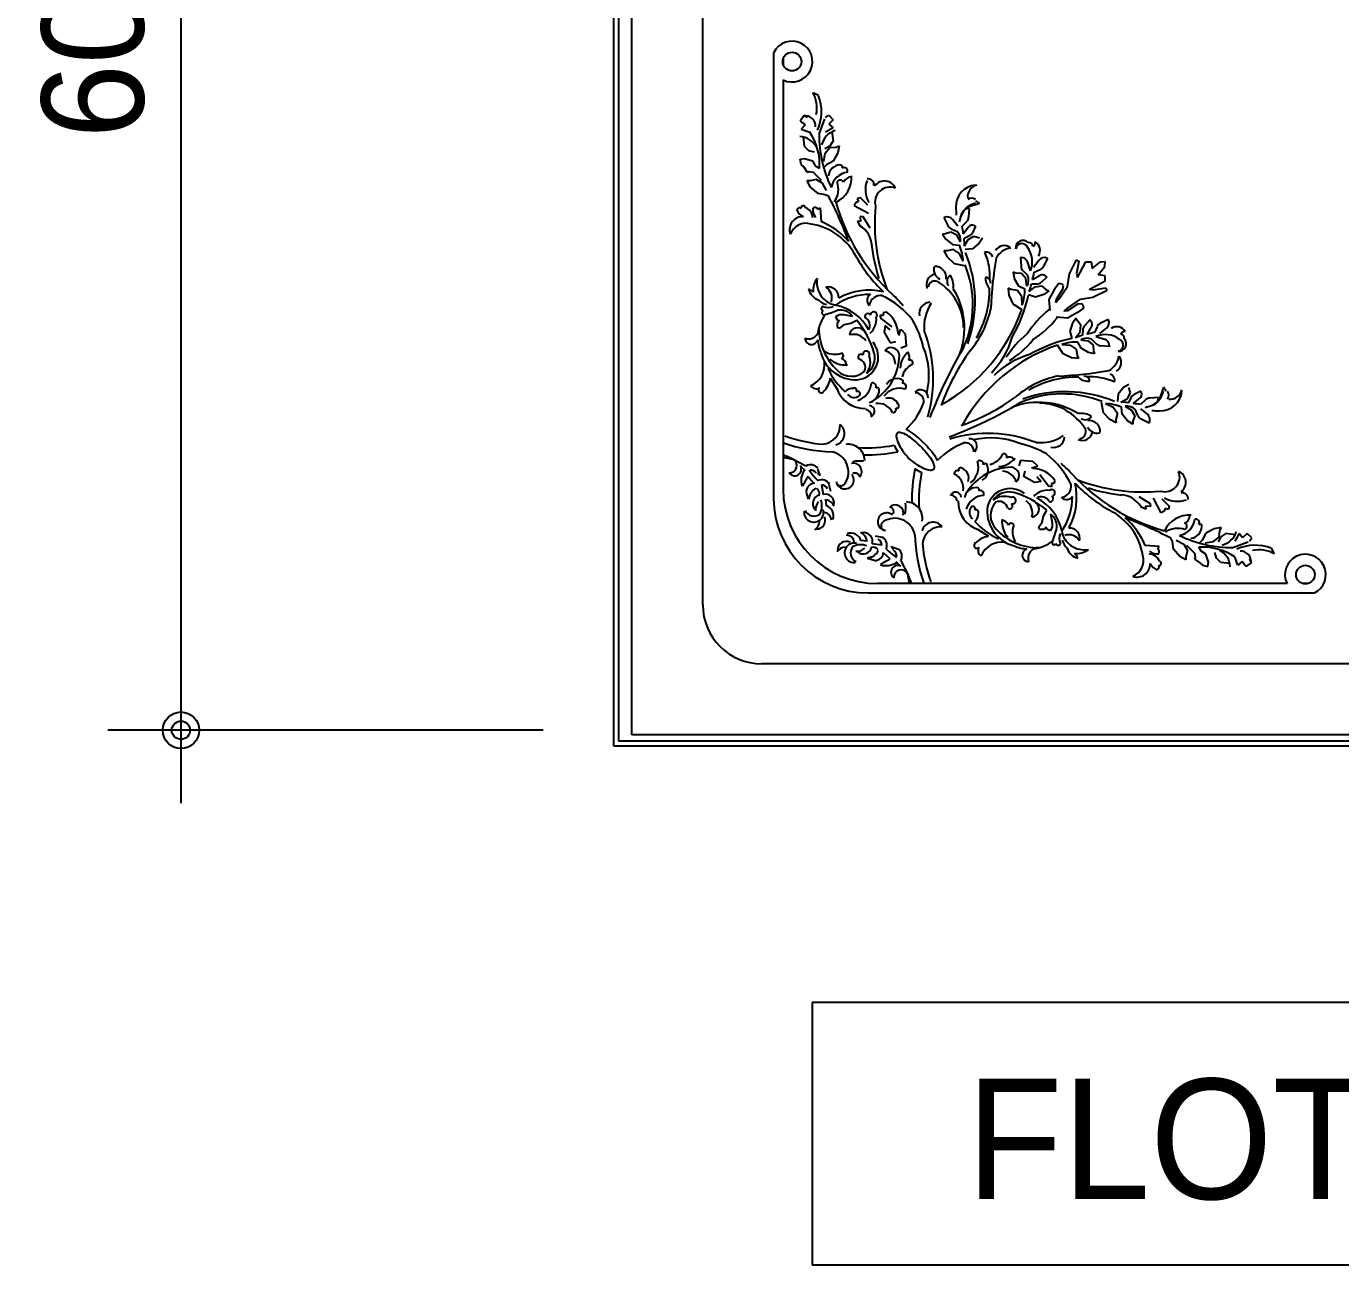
# Model space of a CAD drawing. Header units: millimetres. Extents: x 0 to 21000, y 0 to 5940.
# Drawn here: x 19659.4 to 19839.5, y 972.5 to 1142.3 of the extents above; entities that cross this region are included whole.
import ezdxf

# ---------------------------------------------------------------- set-up
doc = ezdxf.new("R2010")
doc.units = ezdxf.units.MM
for name, color, linetype in [('2', 7, 'Continuous'), ('3TEX', 3, 'Continuous'), ('DIM', 7, 'Continuous')]:
    doc.layers.add(name, color=color, linetype=linetype)
doc.styles.add('1', font='')
doc.styles.get('1').set_extended_font_data('Dotum')
doc.dimstyles.new('SAMOO-3', dxfattribs={"dimscale": 300, "dimtxt": 3.0005, "dimasz": 1, "dimexe": 2, "dimexo": 2, "dimgap": 1, "dimtad": 1, "dimdec": 0, "dimdsep": 46, "dimlunit": 6, "dimtxsty": '1', "dimblk1": 'DIMDOT', "dimblk2": 'DIMDOT', "dimsah": 1, "dimcen": 2.5, "dimdle": 1.5, "dimclrd": 8, "dimclre": 8, "dimclrt": 3, "dimadec": 0, "dimazin": 0, "dimtfac": 1, "dimtdec": 0, "dimtix": 1, "dimtmove": 2, "dimatfit": 3, "dimldrblk": 'DIMDOT', "dimfxl": 1, "dimtvp": 1, "dimtolj": 1, "dimtzin": 0, "dimarcsym": 0})

# ---------------------------------------------------------------- blocks, each defined once
blk = doc.blocks.new('DIMDOT')
at = {"color": 0}
blk.add_line((-2, 0), (2, 0), dxfattribs=at)
for radius in [0.5, 0.25]:
    blk.add_circle((0, 0), radius, dxfattribs=at)
blk = doc.blocks.new('*D3107')
at = {"layer": 'Defpoints', "color": 0, "transparency": 16777216}
for p in [(19740.23, 1238.6), (19680.58, 1045.74), (19740.23, 1045.74)]:
    blk.add_point(p, dxfattribs=at)
at = {"layer": 'DIM', "color": 8, "lineweight": -2, "transparency": 16777216}
for p, q in [((19730.23, 1238.6), (19670.58, 1238.6)), ((19680.58, 1233.6), (19680.58, 1050.74)), ((19730.23, 1045.74), (19670.58, 1045.74))]:
    blk.add_line(p, q, dxfattribs=at)
at = {"layer": 'DIM', "color": 8, "lineweight": -2, "transparency": 16777216, "xscale": 5, "yscale": 5, "zscale": 5}
for p, rotation in [((19680.58, 1238.6), 90), ((19680.58, 1045.74), 270)]:
    blk.add_blockref('DIMDOT', p, dxfattribs=dict(at, rotation=rotation))
at = {"layer": 'DIM', "color": 3, "transparency": 16777216, "insert": (19668.57, 1142.17), "char_height": 14, "attachment_point": 5, "rotation": 90, "style": '1'}
blk.add_mtext('\\A1;600', dxfattribs=at)

msp = doc.modelspace()

# ---------------------------------------------------------------- linework, layer by layer
at = {"color": 7}
for p, q in [((19742.38, 1045.13), (19742.38, 1239.39)), ((19752.09, 1062.94), (19752.09, 1221.59)), ((19761.8, 1138.66), (19761.8, 1077.51)), ((19763.1, 1137.81), (19763.1, 1137.03)), ((19763.1, 1134.9), (19763.1, 1078.8)), ((19767.97, 1132.75), (19767.29, 1133.1)), ((19765.92, 1129.97), (19765.42, 1129.24)), ((19766.43, 1129.75), (19765.92, 1129.97)), ((19768.04, 1127.49), (19768.83, 1129.57)), ((19768.9, 1129.77), (19769.38, 1130.08)), ((19769.38, 1130.08), (19769.98, 1129.43)), ((19769.98, 1129.43), (19769.38, 1128.83)), ((19765.42, 1129.24), (19766.12, 1128.74)), ((19766.12, 1128.74), (19765.59, 1128.17)), ((19765.59, 1128.17), (19766.75, 1127.75)), ((19769.98, 1128.35), (19768.9, 1127.75)), ((19769.38, 1128.83), (19769.98, 1128.35)), ((19769.79, 1127.84), (19769.95, 1126.55)), ((19765.85, 1127.12), (19766, 1125.82)), ((19766, 1125.82), (19766.59, 1125.24)), ((19769.51, 1125.84), (19768.81, 1125.45)), ((19769.95, 1126.55), (19769.51, 1125.84)), ((19770.34, 1125.7), (19770.77, 1125.86)), ((19770.77, 1125.86), (19770.61, 1124.92)), ((19765.44, 1124.06), (19766.02, 1124.14)), ((19765.59, 1123.32), (19765.44, 1124.06)), ((19766.02, 1124.14), (19767.12, 1123.79)), ((19766.59, 1125.24), (19767.37, 1125.03)), ((19768.69, 1123.7), (19768.85, 1124.84)), ((19768.85, 1124.84), (19769.48, 1125.62)), ((19769.48, 1125.62), (19770.34, 1125.7)), ((19770.61, 1124.92), (19769.98, 1123.78)), ((19765.95, 1122.97), (19765.59, 1123.32)), ((19766.46, 1122.22), (19765.95, 1122.97)), ((19766.69, 1122.3), (19766.46, 1122.22)), ((19767.28, 1122.22), (19766.69, 1122.3)), ((19767.12, 1123.79), (19767.51, 1123.12)), ((19768.38, 1121.13), (19767.28, 1122.22)), ((19767.51, 1123.12), (19768.1, 1122.81)), ((19769.04, 1123.27), (19768.69, 1122.92)), ((19769.98, 1123.78), (19769.04, 1123.27)), ((19766.81, 1121.05), (19766.35, 1121.05)), ((19766.35, 1121.05), (19766.82, 1120.22)), ((19767.65, 1121.27), (19766.81, 1121.05)), ((19768.51, 1120.75), (19767.65, 1121.27)), ((19769.04, 1119.73), (19768.51, 1120.75)), ((19766.82, 1120.22), (19767.8, 1119.36)), ((19767.8, 1119.36), (19768.86, 1119.21)), ((19768.86, 1119.21), (19769.31, 1119)), ((19773.7, 1118.74), (19773.26, 1118.66)), ((19773.26, 1118.66), (19773.41, 1118.22)), ((19774.72, 1117.74), (19773.7, 1118.74)), ((19767.82, 1117.2), (19768.16, 1117.37)), ((19768.16, 1117.37), (19768.33, 1115.48)), ((19773.13, 1118.12), (19772.82, 1117.67)), ((19772.82, 1117.67), (19774.81, 1116.62)), ((19773.41, 1118.22), (19773.13, 1118.12)), ((19790.02, 1117.98), (19788.3, 1117.41)), ((19788.6, 1117.29), (19788.52, 1116.08)), ((19788.55, 1117.29), (19788.6, 1117.29)), ((19789.47, 1118.34), (19790.02, 1117.98)), ((19773.7, 1115.51), (19773.31, 1115.56)), ((19773.31, 1115.56), (19773.62, 1114.84)), ((19774.07, 1116.15), (19773.65, 1116.2)), ((19773.65, 1116.2), (19773.7, 1115.51)), ((19775.05, 1114.6), (19774.07, 1116.15)), ((19785.16, 1116.04), (19785.11, 1116.02)), ((19785.11, 1116.02), (19785.65, 1114.94)), ((19787.05, 1114.84), (19786.31, 1115.76)), ((19787.26, 1115.46), (19787.6, 1116.59)), ((19788.25, 1115.47), (19787.64, 1114.84)), ((19785.35, 1113.8), (19784.94, 1113.77)), ((19784.94, 1113.77), (19785.4, 1113.05)), ((19786.09, 1114.03), (19785.35, 1113.8)), ((19786.89, 1113.6), (19786.09, 1114.03)), ((19786.13, 1114.47), (19786.94, 1114.12)), ((19787.41, 1112.72), (19786.89, 1113.6)), ((19787.78, 1113.81), (19788.52, 1114.75)), ((19788.56, 1113.48), (19787.89, 1113.18)), ((19788.47, 1113.03), (19789.25, 1113.47)), ((19789.47, 1114.87), (19789.04, 1113.95)), ((19789.25, 1113.47), (19790, 1113.25)), ((19789.29, 1114.95), (19789.47, 1114.87)), ((19790.41, 1113.23), (19789.96, 1112.5)), ((19785.14, 1111.48), (19785.58, 1110.63)), ((19785.6, 1111.46), (19785.14, 1111.48)), ((19785.4, 1113.05), (19786.32, 1112.33)), ((19786.45, 1111.65), (19785.6, 1111.46)), ((19786.32, 1112.33), (19787.27, 1112.24)), ((19787.28, 1111.09), (19786.45, 1111.65)), ((19787.95, 1112.14), (19788.47, 1113.03)), ((19789.06, 1111.76), (19788.04, 1111.65)), ((19789.96, 1112.5), (19789.06, 1111.76)), ((19785.58, 1110.63), (19786.52, 1109.74)), ((19786.52, 1109.74), (19787.93, 1109.47)), ((19787.77, 1110.06), (19787.28, 1111.09)), ((19795.61, 1110.56), (19795.7, 1109.36)), ((19795.66, 1110.56), (19795.61, 1110.56)), ((19796.98, 1108.75), (19796.62, 1109.88)), ((19797.4, 1109.24), (19798.13, 1110.17)), ((19799.32, 1110.44), (19798.8, 1109.35)), ((19799.27, 1110.46), (19799.32, 1110.44)), ((19802.35, 1108.3), (19803.32, 1110.24)), ((19803.32, 1110.24), (19803.61, 1110.05)), ((19803.61, 1110.05), (19803.32, 1108.37)), ((19803.42, 1107.82), (19804.59, 1109.98)), ((19804.59, 1109.98), (19805.3, 1109.98)), ((19805.3, 1109.98), (19805.43, 1109.05)), ((19805.43, 1109.05), (19806.59, 1109.95)), ((19806.59, 1109.95), (19807.25, 1110)), ((19807.2, 1109.34), (19807.25, 1110)), ((19795.01, 1108.41), (19794.62, 1108.54)), ((19794.62, 1108.54), (19794.77, 1107.7)), ((19795.78, 1108.35), (19795.01, 1108.41)), ((19796.36, 1107.66), (19795.78, 1108.35)), ((19795.98, 1108.75), (19796.6, 1108.12)), ((19797.27, 1107.52), (19798.31, 1108.12)), ((19798.32, 1108.88), (19797.52, 1108.52)), ((19799.23, 1107.87), (19798.49, 1107.18)), ((19799.09, 1108.02), (19799.23, 1107.87)), ((19802.09, 1106.58), (19802.35, 1108.3)), ((19803.32, 1108.37), (19803.42, 1107.82)), ((19806.29, 1108.18), (19807.2, 1109.34)), ((19807.23, 1108.05), (19806.29, 1108.18)), ((19807.23, 1107.34), (19807.23, 1108.05)), ((19793.95, 1106.34), (19794.04, 1105.39)), ((19794.37, 1106.15), (19793.95, 1106.34)), ((19795.23, 1106.01), (19794.37, 1106.15)), ((19794.77, 1107.7), (19795.36, 1106.69)), ((19795.79, 1105.18), (19795.23, 1106.01)), ((19795.36, 1106.69), (19796.21, 1106.24)), ((19796.52, 1106.64), (19796.36, 1107.66)), ((19796.8, 1105.9), (19797.62, 1106.54)), ((19797.87, 1106.92), (19797.13, 1106.89)), ((19797.62, 1106.54), (19798.51, 1106.66)), ((19798.51, 1106.66), (19799.12, 1106.17)), ((19799.5, 1106), (19798.81, 1105.49)), ((19799.12, 1106.17), (19799.5, 1106)), ((19800.28, 1106.2), (19799.5, 1104.8)), ((19800.86, 1107.01), (19800.28, 1106.2)), ((19801.44, 1106.26), (19800.51, 1104.8)), ((19801.32, 1106.91), (19800.86, 1107.01)), ((19800.87, 1104.84), (19802.09, 1106.58)), ((19801.51, 1106.71), (19801.32, 1106.91)), ((19801.44, 1106.26), (19801.51, 1106.71)), ((19805.06, 1106.17), (19807.23, 1107.34)), ((19805.61, 1106.07), (19805.06, 1106.17)), ((19805.55, 1105.1), (19807.49, 1106.07)), ((19807.3, 1106.37), (19805.61, 1106.07)), ((19807.49, 1106.07), (19807.3, 1106.37)), ((19794.04, 1105.39), (19794.58, 1104.21)), ((19794.58, 1104.21), (19795.8, 1103.43)), ((19795.86, 1104.03), (19795.79, 1105.18)), ((19797.69, 1105.14), (19796.71, 1105.42)), ((19798.81, 1105.49), (19797.69, 1105.14)), ((19799.5, 1104.8), (19799.63, 1103.28)), ((19800.87, 1104.84), (19800.44, 1104.32)), ((19800.51, 1104.8), (19800.44, 1104.32)), ((19803.51, 1104.2), (19802.05, 1103.26)), ((19802.09, 1103.62), (19803.83, 1104.84)), ((19803.51, 1104.2), (19803.96, 1104.26)), ((19803.83, 1104.84), (19805.55, 1105.1)), ((19803.96, 1104.26), (19804.16, 1104.07)), ((19770.81, 1102.71), (19770.3, 1102.44)), ((19770.3, 1102.44), (19770.54, 1101.97)), ((19771.43, 1102.71), (19770.81, 1102.71)), ((19772.64, 1102.48), (19771.43, 1102.71)), ((19776.82, 1102.61), (19776.36, 1102.61)), ((19776.36, 1102.61), (19776.47, 1102.2)), ((19777.22, 1103.08), (19776.82, 1102.97)), ((19776.82, 1102.97), (19776.82, 1102.61)), ((19802.05, 1102.25), (19800.53, 1102.38)), ((19802.09, 1103.62), (19801.57, 1103.19)), ((19802.05, 1103.26), (19801.57, 1103.19)), ((19803.44, 1103.03), (19802.05, 1102.25)), ((19804.25, 1103.61), (19803.44, 1103.03)), ((19804.16, 1104.07), (19804.25, 1103.61)), ((19770.81, 1101.9), (19770.5, 1101.55)), ((19770.5, 1101.55), (19770.5, 1101)), ((19770.5, 1101), (19770.89, 1100.89)), ((19770.54, 1101.97), (19770.81, 1101.9)), ((19770.89, 1100.89), (19771.51, 1101.35)), ((19771.51, 1101.35), (19772.36, 1101.55)), ((19772.36, 1101.55), (19773.18, 1101.97)), ((19776.47, 1102.2), (19778.02, 1101.04)), ((19777.09, 1101.22), (19776.94, 1100.32)), ((19777.79, 1100.63), (19777.09, 1101.22)), ((19778.96, 1099.88), (19779.21, 1100.75)), ((19779.21, 1100.75), (19779.83, 1100.09)), ((19802.74, 1101.56), (19802.39, 1100.44)), ((19803.25, 1102.25), (19802.74, 1101.56)), ((19803.42, 1101.87), (19803.25, 1102.25)), ((19803.9, 1101.26), (19803.42, 1101.87)), ((19803.79, 1100.37), (19803.9, 1101.26)), ((19804.17, 1100.62), (19804.14, 1099.89)), ((19805.12, 1101.99), (19804.43, 1101.24)), ((19804.77, 1100.02), (19805.37, 1101.06)), ((19805.26, 1101.84), (19805.12, 1101.99)), ((19806.13, 1101.07), (19805.77, 1100.27)), ((19806.49, 1100.15), (19807.42, 1100.88)), ((19807.69, 1102.07), (19806.6, 1101.55)), ((19807.71, 1102.03), (19807.69, 1102.07)), ((19776.94, 1100.32), (19777.79, 1098.86)), ((19777.79, 1098.86), (19778.53, 1099.04)), ((19779.83, 1100.09), (19779.96, 1098.4)), ((19802.39, 1100.44), (19802.66, 1099.46)), ((19803.15, 1099.56), (19803.79, 1100.37)), ((19803.93, 1098.11), (19803.49, 1098.96)), ((19803.89, 1099.27), (19804.91, 1099.11)), ((19804.91, 1099.11), (19805.6, 1098.54)), ((19805.99, 1098.74), (19805.37, 1099.36)), ((19806, 1099.73), (19807.13, 1099.38)), ((19779.96, 1098.4), (19779.25, 1098.14)), ((19801.46, 1097.33), (19800.68, 1098.55)), ((19801.28, 1098.62), (19802.43, 1098.54)), ((19802.64, 1096.79), (19801.46, 1097.33)), ((19802.43, 1098.54), (19803.26, 1097.98)), ((19803.26, 1097.98), (19803.4, 1097.12)), ((19803.4, 1097.12), (19803.59, 1096.71)), ((19804.95, 1097.53), (19803.93, 1098.11)), ((19805.79, 1097.37), (19804.95, 1097.53)), ((19805.6, 1098.54), (19805.65, 1097.76)), ((19805.65, 1097.76), (19805.79, 1097.37)), ((19807.81, 1098.36), (19806.6, 1098.46)), ((19807.81, 1098.41), (19807.81, 1098.36)), ((19803.59, 1096.71), (19802.64, 1096.79)), ((19769.54, 1094.03), (19770.49, 1092.52)), ((19809.01, 1091.81), (19808.9, 1090.8)), ((19809.75, 1092.71), (19809.01, 1091.81)), ((19810.48, 1093.16), (19809.75, 1092.71)), ((19810.28, 1091.22), (19810.72, 1092.01)), ((19810.72, 1092.01), (19810.49, 1092.75)), ((19812.12, 1092.23), (19811.2, 1091.79)), ((19812.2, 1092.04), (19812.12, 1092.23)), ((19815.23, 1092.77), (19814.65, 1091.05)), ((19815.59, 1092.22), (19815.23, 1092.77)), ((19806.99, 1089.27), (19806.72, 1090.68)), ((19807.3, 1090.52), (19808.34, 1090.03)), ((19808.34, 1090.03), (19808.9, 1089.2)), ((19809.38, 1090.7), (19810.28, 1091.22)), ((19809.58, 1089.07), (19809.48, 1090.03)), ((19809.96, 1090.17), (19810.85, 1089.64)), ((19810.73, 1091.31), (19810.43, 1090.64)), ((19811.06, 1090.53), (19812, 1091.28)), ((19812.72, 1091), (19812.08, 1090.39)), ((19812.09, 1089.8), (19813.01, 1089.06)), ((19812.71, 1090.01), (19813.84, 1090.35)), ((19814.54, 1091.35), (19813.33, 1091.28)), ((19814.54, 1091.3), (19814.54, 1091.35)), ((19807.88, 1088.33), (19806.99, 1089.27)), ((19808.73, 1087.89), (19807.88, 1088.33)), ((19808.9, 1089.2), (19808.71, 1088.35)), ((19808.71, 1088.35), (19808.73, 1087.89)), ((19810.3, 1088.15), (19809.58, 1089.07)), ((19811.02, 1087.69), (19810.3, 1088.15)), ((19810.85, 1089.64), (19811.28, 1088.84)), ((19811.04, 1088.1), (19811.02, 1087.69)), ((19811.28, 1088.84), (19811.04, 1088.1)), ((19811.72, 1088.88), (19811.37, 1089.69)), ((19813.27, 1087.86), (19812.18, 1088.4)), ((19813.29, 1087.91), (19813.27, 1087.86)), ((19763.05, 1083.19), (19764.4, 1082.92)), ((19766.23, 1081.96), (19764.4, 1082.92)), ((19795.65, 1082.71), (19795.39, 1082)), ((19797.34, 1082.59), (19795.65, 1082.71)), ((19798, 1081.96), (19797.34, 1082.59)), ((19765.53, 1081.9), (19766.1, 1081.34)), ((19767.77, 1080.97), (19768.17, 1080.65)), ((19768.17, 1080.65), (19767.85, 1081.54)), ((19796.1, 1080.55), (19796.29, 1081.29)), ((19797.12, 1081.72), (19798, 1081.96)), ((19799.45, 1079.22), (19798.29, 1080.78)), ((19766.51, 1080.52), (19767.21, 1079.69)), ((19768.37, 1079.37), (19768.57, 1078.07)), ((19769.65, 1078.46), (19769.43, 1079.38)), ((19797.57, 1079.7), (19796.1, 1080.55)), ((19798.47, 1079.84), (19797.57, 1079.7)), ((19797.88, 1080.54), (19798.47, 1079.84)), ((19799.86, 1079.11), (19799.45, 1079.22)), ((19799.86, 1079.57), (19799.86, 1079.11)), ((19800.22, 1079.57), (19799.86, 1079.57)), ((19800.33, 1079.98), (19800.22, 1079.57)), ((19766.57, 1077.43), (19766.31, 1078.34)), ((19766.71, 1077.92), (19766.57, 1077.43)), ((19768.91, 1077.41), (19769.01, 1076.45)), ((19811.85, 1077.81), (19813.4, 1076.82)), ((19814.92, 1075.57), (19813.86, 1077.56)), ((19814.98, 1077.47), (19815.99, 1076.45)), ((19798.8, 1075.12), (19799.22, 1075.93)), ((19799.73, 1075.39), (19799.96, 1074.18)), ((19812.81, 1076.06), (19812.08, 1076.37)), ((19812.76, 1076.45), (19812.81, 1076.06)), ((19813.45, 1076.4), (19812.76, 1076.45)), ((19813.4, 1076.82), (19813.45, 1076.4)), ((19815.37, 1075.88), (19814.92, 1075.57)), ((19815.47, 1076.16), (19815.37, 1075.88)), ((19815.91, 1076.01), (19815.47, 1076.16)), ((19815.99, 1076.45), (19815.91, 1076.01)), ((19798.13, 1073.64), (19798.6, 1074.26)), ((19798.25, 1073.25), (19798.13, 1073.64)), ((19798.6, 1074.26), (19798.8, 1075.12)), ((19799.14, 1073.56), (19798.8, 1073.25)), ((19799.22, 1073.29), (19799.14, 1073.56)), ((19799.96, 1073.56), (19799.69, 1073.06)), ((19799.96, 1074.18), (19799.96, 1073.56)), ((19774.66, 1071.66), (19773.7, 1071.76)), ((19775.71, 1072.41), (19776.63, 1072.19)), ((19791.28, 1072.3), (19789.77, 1073.24)), ((19798.8, 1073.25), (19798.25, 1073.25)), ((19799.69, 1073.06), (19799.22, 1073.29)), ((19816.45, 1071.61), (19816.24, 1072.06)), ((19816.98, 1071.79), (19817.99, 1071.26)), ((19820.52, 1071.8), (19820.17, 1071.44)), ((19821.03, 1072.74), (19820.52, 1071.8)), ((19822.16, 1073.36), (19821.03, 1072.74)), ((19822.09, 1071.6), (19822.87, 1072.23)), ((19823.11, 1073.52), (19822.16, 1073.36)), ((19823.09, 1072.27), (19822.7, 1071.56)), ((19822.87, 1072.23), (19822.95, 1073.09)), ((19822.95, 1073.09), (19823.11, 1073.52)), ((19823.79, 1072.7), (19823.09, 1072.27)), ((19825.09, 1072.54), (19823.79, 1072.7)), ((19825.6, 1072.73), (19825, 1071.66)), ((19826.07, 1072.13), (19825.6, 1072.73)), ((19826.68, 1072.73), (19826.07, 1072.13)), ((19827.32, 1072.13), (19826.68, 1072.73)), ((19827.02, 1071.66), (19827.32, 1072.13)), ((19776.61, 1071.12), (19775.32, 1071.32)), ((19777.77, 1069.26), (19776.94, 1069.96)), ((19777.9, 1070.92), (19778.79, 1070.61)), ((19778.22, 1070.52), (19777.9, 1070.92)), ((19814.62, 1070.91), (19812.73, 1071.08)), ((19814.45, 1070.57), (19814.62, 1070.91)), ((19816.61, 1070.55), (19816.45, 1071.61)), ((19817.46, 1069.57), (19816.61, 1070.55)), ((19817.99, 1071.26), (19818.52, 1070.4)), ((19818.52, 1070.4), (19818.29, 1069.56)), ((19818.37, 1071.13), (19819.47, 1070.03)), ((19819.47, 1070.03), (19819.55, 1069.44)), ((19820.37, 1070.27), (19820.06, 1070.85)), ((19821.04, 1069.87), (19820.37, 1070.27)), ((19820.95, 1071.44), (19822.09, 1071.6)), ((19822.49, 1069.34), (19822.27, 1070.12)), ((19824.74, 1070.79), (19826.81, 1071.58)), ((19829.99, 1070.72), (19830.35, 1070.04)), ((19775.17, 1069.46), (19774.68, 1069.32)), ((19774.68, 1069.32), (19775.59, 1069.06)), ((19779.15, 1068.29), (19778.59, 1068.85)), ((19779.21, 1068.98), (19780.17, 1067.15)), ((19818.29, 1069.11), (19817.46, 1069.57)), ((19818.29, 1069.56), (19818.29, 1069.11)), ((19819.55, 1069.44), (19819.47, 1069.21)), ((19819.47, 1069.21), (19820.22, 1068.7)), ((19820.22, 1068.7), (19820.57, 1068.35)), ((19820.57, 1068.35), (19821.31, 1068.19)), ((19821.39, 1068.78), (19821.04, 1069.87)), ((19821.31, 1068.19), (19821.39, 1068.78)), ((19823.07, 1068.76), (19822.49, 1069.34)), ((19824.36, 1068.6), (19823.07, 1068.76)), ((19825.42, 1068.35), (19825, 1069.51)), ((19825.99, 1068.87), (19825.42, 1068.35)), ((19826.49, 1068.18), (19825.99, 1068.87)), ((19827.22, 1068.67), (19826.49, 1068.18)), ((19827, 1069.18), (19827.22, 1068.67)), ((19780.43, 1065.81), (19780.17, 1067.15)), ((19835.91, 1064.55), (19774.75, 1064.55)), ((19832.15, 1065.85), (19776.05, 1065.85)), ((19835.06, 1065.85), (19834.28, 1065.85)), ((19918.84, 1054.84), (19760.18, 1054.84)), ((19936.64, 1045.13), (19742.38, 1045.13)), ((19908.27, 1008.42), (19767.08, 1008.42)), ((19767.08, 1008.42), (19767.08, 972.45)), ((19767.08, 972.45), (19908.27, 972.45))]:
    msp.add_line(p, q, dxfattribs=at)
for points in [[(19778.75, 1086.45, 0.237745), (19778.61, 1086.08, 0.085124), (19778.89, 1085.09, 0.042817), (19779.46, 1084.11, 0.027703), (19780.3, 1083.05, 0.031588)], [(19781.92, 1084.67, 0.025461), (19781.01, 1085.52, 0.042817), (19780.09, 1086.18, 0.085124), (19779.13, 1086.55, 0.237745), (19778.75, 1086.45, 0.237745)], [(19782.38, 1085.11, 0.025461), (19781.44, 1086.01, 0.042817), (19780.42, 1086.74, 0.03531), (19779.96, 1086.97, 0.237745)], [(19778.31, 1084.81, 0.035102), (19778.81, 1083.92, 0.031588)], [(19781.92, 1084.67, -0.025461), (19782.77, 1083.77, -0.042817), (19783.43, 1082.84, -0.085124), (19783.8, 1081.88, -0.237745), (19783.69, 1081.51, -0.237745)], [(19782.36, 1085.14, -0.025461), (19783.26, 1084.19, -0.042817), (19783.99, 1083.17, -0.03531), (19784.22, 1082.71, -0.237745)], [(19783.69, 1081.51, -0.237745), (19783.33, 1081.37, -0.085124), (19782.34, 1081.64, -0.042817), (19781.36, 1082.21, -0.027703), (19780.3, 1083.05, -0.031588)], [(19782.06, 1081.06, -0.035102), (19781.17, 1081.56, -0.031588)]]:
    msp.add_lwpolyline(points, format="xyb", dxfattribs=at)
for centre in [(19764.32, 1137.42), (19834.67, 1067.07)]:
    msp.add_circle(centre, 1.28, dxfattribs=at)
for centre, radius, start, end in [((19764.32, 1137.42), 2.8, 244.1624, 153.8651), ((19763.12, 1131), 4.6, 349.8016, 28.5231), ((19762.02, 1130.58), 6.33, 336.0883, 19.9889), ((19766.11, 1128.54), 1.44, 357.8157, 97.7186), ((19760.15, 1123.29), 7.96, 356.5202, 34.0045), ((19770.94, 1125.43), 2.62, 105.9504, 167.5926), ((19765.3, 1124.51), 2.62, 26.1563, 87.7985), ((19784.26, 1127.29), 16.22, 179.288, 206.0429), ((19770.99, 1121.56), 1.69, 93.3756, 173.8483), ((19772.32, 1119.6), 2.7, 98.8457, 167.8378), ((19770.96, 1122.98), 0.274, 320.7027, 105.5727), ((19771.44, 1122.4), 0.487, 343.2829, 123.665), ((19767.5, 1119.92), 3.17, 326.8343, 18.1895), ((19768.65, 1121.56), 3.83, 296.0675, 3.1586), ((19770.94, 1120.71), 0.471, 19.6069, 154.4924), ((19772.46, 1120.45), 1.15, 89.4356, 158.4035), ((19777.94, 1119.89), 3.56, 159.8685, 209.9364), ((19774.75, 1120.55), 0.794, 349.9784, 98.4706), ((19774.48, 1121.74), 1.69, 308.109, 320.8333), ((19777.01, 1119.46), 1.59, 22.08, 144.138), ((19789.66, 1117.59), 2.89, 93.9452, 183.1672), ((19790.01, 1118.89), 1.63, 102.4678, 186.852), ((19717.06, 1092), 58.82, 20.6598, 27.3253), ((19777.72, 1118.17), 2.03, 67.8686, 196.9276), ((19788.93, 1117.79), 0.914, 54.2461, 125.7539), ((19766.62, 1117.83), 1.83, 202.941, 245.8179), ((19765.36, 1116.99), 0.374, 54.6103, 158.2626), ((19765.86, 1117.37), 0.291, 9.6057, 188.0779), ((19765.62, 1115.98), 1.53, 0.8146, 69.9992), ((19768.99, 1117.19), 1.83, 175.2829, 218.1598), ((19767.48, 1117.03), 0.374, 26.9522, 130.6045), ((19796.41, 1125.43), 27.08, 195.6497, 227.4505), ((19800.56, 1115.16), 24.9, 174.4416, 201.0356), ((19818.49, 1118.49), 31.73, 181.9034, 183.8104), ((19790.09, 1115.27), 2.79, 102.9119, 172.0672), ((19788.53, 1116.32), 0.971, 88.7356, 163.5081), ((19765.78, 1114.36), 1.8, 87.1477, 199.4847), ((19766.25, 1112.93), 2.32, 72.8674, 159.0217), ((19765.62, 1106.83), 8.42, 26.6607, 81.0229), ((19764.11, 1105.73), 10.63, 41.3575, 66.645), ((19785.55, 1115.15), 0.971, 39.0542, 113.8266), ((19787.55, 1116.15), 0.971, 315.921, 356.3289), ((19789.03, 1114.35), 0.648, 67.0103, 141.7827), ((19771.8, 1111.93), 3.49, 3.787, 58.4854), ((19786.52, 1115.37), 0.971, 206.2334, 246.6413), ((19785.72, 1112.93), 1.71, 352.8308, 44.3969), ((19743.13, 1108.13), 45.02, 7.2531, 8.5696), ((19775.52, 1111.92), 12.44, 0.9798, 5.8007), ((19788.16, 1114.37), 0.971, 294.1956, 334.6035), ((19800.59, 1115.27), 25.54, 186.7722, 197.2813), ((19781.5, 1109.77), 6.28, 2.6026, 23.1322), ((19793.39, 1110.81), 1.38, 53.4815, 148.6866), ((19794.63, 1109.25), 2.63, 97.5264, 151.9911), ((19795.98, 1111.87), 1.02, 46.3151, 185.9469), ((19795.81, 1111.61), 0.853, 23.9932, 169.6923), ((19794.07, 1110.01), 3.18, 336.1679, 37.6979), ((19796.75, 1112.02), 0.586, 6.3402, 96.3402), ((19797.02, 1112.65), 0.642, 299.4759, 5.007), ((19797, 1111.56), 1.32, 324.6566, 60.1952), ((19790.3, 1120.21), 19.66, 209.2519, 226.8723), ((19774.47, 1104.12), 14.62, 336.5046, 21.8491), ((19772.01, 1104.56), 17.4, 340.3711, 22.5893), ((19790.92, 1110.33), 0.966, 19.2742, 102.9438), ((19783.21, 1107.95), 8.23, 356.3867, 23.5276), ((19841.66, 1101.64), 50.14, 169.8354, 177.7991), ((19795.7, 1109.59), 0.971, 17.2403, 92.0128), ((19798.89, 1109.57), 0.971, 66.9218, 141.6942), ((19784.15, 1106.86), 1.42, 100.8761, 203.2813), ((19785.28, 1108.95), 1.55, 167.9675, 242.1426), ((19783.95, 1107.82), 1.5, 351.1671, 94.8694), ((19786.65, 1107.27), 1.09, 125.923, 212.6431), ((19783.79, 1106.71), 2.64, 351.8598, 32.2109), ((19792.76, 1107.62), 1.91, 172.0544, 221.2841), ((19790.76, 1107.11), 0.78, 356.3867, 81.4076), ((19796.67, 1109.43), 0.971, 184.4195, 224.8275), ((19795.03, 1107.47), 1.71, 331.017, 22.5831), ((19753.7, 1118.84), 45.02, 345.4392, 346.7558), ((19798.63, 1107.56), 0.648, 45.1964, 119.9689), ((19797.93, 1109.77), 0.971, 294.1071, 334.515), ((19765.57, 1104.01), 2.43, 47.1562, 65.6007), ((19768.69, 1106.82), 2.2, 195.7101, 249.9254), ((19769.75, 1106.09), 2.54, 141.0395, 186.5775), ((19770.85, 1107.11), 3.13, 169.4588, 259.7731), ((19769.29, 1105.09), 1.43, 356.6469, 102.9946), ((19768.04, 1105), 1.75, 342.2708, 57.8723), ((19774.91, 1097.42), 8.66, 77.0009, 118.9379), ((19783.93, 1106.38), 0.956, 68.7101, 172.1659), ((19780.28, 1100.86), 7.56, 0.827, 58.0131), ((19777.76, 1100.88), 10.19, 339.2554, 31.9501), ((19778.31, 1106.14), 13.08, 329.6253, 0.9405), ((19789.94, 1106.1), 6.28, 340.7887, 1.3183), ((19785.18, 1110.32), 12.44, 339.1659, 343.9869), ((19797.83, 1107.89), 0.971, 272.3818, 312.7897), ((19769.73, 1106.55), 2.54, 224.9292, 254.3373), ((19774.98, 1097.31), 8.19, 89.441, 124.909), ((19775.58, 1104.68), 0.97, 120.45, 225), ((19776.46, 1103.76), 1.58, 82.0382, 171.3675), ((19771.42, 1094.47), 12.06, 38.2784, 64.1453), ((19768.34, 1094.93), 14.37, 38.7984, 47.5206), ((19783.29, 1102.88), 1.54, 94.0069, 192.8882), ((19788.27, 1101.07), 5.85, 146.646, 185.2815), ((19776.83, 1109.73), 20.34, 330.1932, 347.7394), ((19773.05, 1099.59), 5.22, 142.732, 173.2594), ((19768.65, 1103.55), 0.316, 100.7843, 259.2157), ((19768.7, 1102.98), 0.283, 112.6938, 271.4957), ((19769.27, 1105.24), 1.54, 243.8119, 296.1881), ((19757.9, 1137.45), 36.4, 287.2815, 290.3183), ((19769.01, 1097.6), 6.56, 27.5131, 78.6689), ((19770.97, 1101.34), 2.02, 34.3523, 102.2279), ((19774.71, 1102.46), 0.402, 29.1951, 199.5055), ((19773.22, 1102.14), 2.66, 312.8506, 4.8487), ((19775.52, 1102.65), 0.455, 320.6517, 179.4723), ((19775.11, 1099.99), 3.75, 1.4209, 55.7155), ((19773.28, 1111.25), 23.84, 298.9419, 340.8461), ((19778.88, 1106.16), 12.94, 319.5027, 348.3934), ((19808.73, 1092.08), 14.59, 129.0626, 146.7789), ((19766.59, 1100.82), 1.42, 249.338, 4.3177), ((19775.92, 1100.89), 7.92, 179.7292, 227.3719), ((19773.31, 1099.79), 1.13, 35.2285, 172.8513), ((19763.63, 1094.02), 12.43, 16.0493, 39.8056), ((19773.77, 1101.24), 1.22, 329.7052, 62.4113), ((19768.34, 1094.93), 14.37, 13.5388, 29.1923), ((19789.33, 1111.48), 14.59, 303.2211, 320.9374), ((19805.14, 1100.58), 0.971, 137.2103, 177.6182), ((19804.8, 1101.38), 0.648, 330.0311, 44.8036), ((19807.02, 1100.68), 0.971, 115.485, 155.8929), ((19806.81, 1101.65), 0.971, 308.3058, 23.0782), ((19808.81, 1099.75), 1.32, 29.8048, 125.3434), ((19766.98, 1099.51), 0.892, 181.2922, 343.6561), ((19773.05, 1099.59), 5.22, 183.556, 203.4793), ((19772.77, 1098), 2.02, 34.3105, 106.7397), ((19772.96, 1096.95), 3.17, 275.1571, 38.7972), ((19765.33, 1093.91), 18.34, 343.5453, 21.1613), ((19783.64, 1102.72), 11.28, 315.1479, 344.0546), ((19804.72, 1089.92), 13.05, 128.9115, 147.8214), ((19787.17, 1107.47), 13.05, 302.1786, 321.0885), ((19806.98, 1079.59), 20.34, 102.2606, 119.8068), ((19803.35, 1092.69), 6.28, 88.6817, 109.2113), ((19807.57, 1087.93), 12.44, 106.0131, 110.8341), ((19804.71, 1097.78), 1.71, 67.4169, 118.983), ((19816.08, 1056.45), 45.02, 103.2442, 104.5608), ((19807.26, 1096.82), 3.18, 52.3021, 113.8321), ((19806.84, 1098.45), 0.971, 357.9872, 72.7597), ((19809.12, 1098.73), 1.02, 264.0531, 43.6849), ((19808.86, 1098.56), 0.853, 280.3077, 66.0068), ((19809.9, 1099.77), 0.642, 84.993, 150.5241), ((19809.27, 1099.5), 0.586, 353.6598, 83.6598), ((19773.1, 1098.8), 5.01, 194.9976, 271.6883), ((19770.18, 1099.92), 2.64, 239.4368, 290.792), ((19770.97, 1097.09), 0.393, 292.2095, 67.095), ((19773.76, 1096.89), 0.402, 43.9387, 214.249), ((19774.49, 1097.28), 0.455, 335.3953, 194.2159), ((19773.04, 1096.79), 2.62, 305.2478, 14.7436), ((19772.4, 1096.2), 2.66, 324.1475, 19.5923), ((19771.61, 1097.29), 7.43, 302.4172, 358.8217), ((19777.91, 1097.07), 1.13, 3.0494, 140.6721), ((19776.49, 1095.85), 2.02, 2.1314, 74.5606), ((19782.32, 1095.19), 3.19, 129.7408, 176.7641), ((19779.48, 1096.87), 0.961, 334.4959, 43.4638), ((19772.72, 1094.38), 10.36, 346.3906, 22.1845), ((19843.36, 1065.61), 64.4, 149.4985, 159.0701), ((19812.2, 1080.6), 29.08, 143.8346, 160.5896), ((19808.5, 1076.03), 23.84, 109.1539, 151.0581), ((19799.97, 1086.39), 11.28, 105.9454, 134.8521), ((19806.68, 1099.42), 0.971, 225.1725, 265.5805), ((19806.5, 1097.38), 2.63, 298.0089, 352.4736), ((19808.06, 1096.14), 1.38, 301.3134, 36.5185), ((19765.64, 1095.87), 3.15, 293.6138, 7.9687), ((19778.41, 1099.71), 10.17, 205.2457, 228.0844), ((19771.59, 1099.02), 3.19, 228.7378, 275.7612), ((19770.81, 1095.82), 0.961, 2.0382, 71.0061), ((19773.15, 1095.47), 1.22, 337.0362, 77.1549), ((19781.97, 1093.55), 2.64, 114.7099, 166.0651), ((19780.5, 1096.1), 0.393, 338.407, 113.2925), ((19766.69, 1094.35), 2.9, 313.3054, 352.8745), ((19772.45, 1096.95), 2.68, 224.9822, 313.0251), ((19775.37, 1092.88), 0.487, 331.3296, 111.7117), ((19778.7, 1092.26), 1.69, 68.1745, 148.6472), ((19779.28, 1093.56), 0.274, 295.5016, 80.3716), ((19803.41, 1081.64), 12.94, 101.6066, 130.4973), ((19803.39, 1081.07), 13.08, 89.0595, 120.3747), ((19798.88, 1144.41), 50.14, 272.2009, 280.1646), ((19804.87, 1095.51), 1.91, 228.7159, 277.9456), ((19804.36, 1093.51), 0.78, 8.5924, 93.6133), ((19805.19, 1085.96), 8.23, 66.4724, 93.6133), ((19807.58, 1093.67), 0.966, 347.0562, 70.7258), ((19767.64, 1093.41), 0.853, 210.0333, 302.6241), ((19768.32, 1092.39), 0.383, 126.6009, 337.6491), ((19774.27, 1093.84), 3.99, 197.3537, 272.0285), ((19772.63, 1091.31), 1.31, 85.9158, 140.4265), ((19772.85, 1092.56), 1.19, 220.4526, 305.5426), ((19772.86, 1092.29), 0.349, 333.6208, 113.1711), ((19773.34, 1091.85), 0.331, 308.4386, 120.5235), ((19772.5, 1093.52), 2.7, 287.1568, 356.1489), ((19774.57, 1092.35), 1.69, 281.1463, 1.619), ((19775.99, 1092.45), 0.274, 349.4219, 134.2918), ((19779.07, 1089.92), 2.7, 73.6445, 142.6366), ((19779.47, 1092.83), 0.487, 318.0817, 98.4639), ((19781.93, 1091.39), 1.03, 356.2871, 138.4319), ((19781.19, 1090.8), 1.21, 353.1342, 90.7124), ((19801.37, 1077.23), 14.62, 68.1509, 113.4954), ((19801.81, 1074.76), 17.4, 67.4107, 109.6289), ((19811.62, 1090.91), 0.971, 115.3965, 155.8044), ((19811.6, 1091.78), 0.648, 308.2173, 22.9897), ((19812.51, 1092.84), 2.79, 277.9328, 347.0881), ((19814.84, 1092.42), 2.89, 266.8328, 356.0548), ((19815.04, 1091.68), 0.914, 324.2461, 35.7539), ((19816.14, 1092.76), 1.63, 263.148, 347.5322), ((19774.89, 1089.49), 0.761, 289.0761, 85.4213), ((19776.12, 1088.36), 2.19, 24.7199, 98.5217), ((19777.6, 1089.92), 1.37, 22.9779, 110.6973), ((19778.13, 1089.73), 0.453, 267.7864, 27.7661), ((19778.68, 1090.21), 0.304, 239.9284, 54.0963), ((19772.72, 1094.38), 10.36, 314.322, 338.9769), ((19762.86, 1146.11), 64.4, 290.9299, 300.5015), ((19777.85, 1114.95), 29.08, 289.4104, 306.1654), ((19798.13, 1080.51), 10.19, 58.0499, 110.7446), ((19798.11, 1083.03), 7.56, 31.9869, 89.173), ((19807.02, 1084.25), 6.28, 66.8678, 87.3974), ((19809.17, 1078.27), 12.44, 84.1993, 89.0202), ((19810.18, 1088.47), 1.71, 45.6031, 97.1692), ((19805.38, 1045.88), 45.02, 81.4304, 82.7469), ((19813.39, 1090.31), 0.971, 93.6711, 134.079), ((19813.57, 1091.28), 0.971, 286.4919, 1.2644), ((19774.13, 1088.6), 1.16, 15.6895, 75.1224), ((19803.96, 1086.54), 2.64, 57.7891, 98.1402), ((19804.52, 1089.41), 1.09, 237.3569, 324.077), ((19805.07, 1086.7), 1.5, 355.1306, 98.8329), ((19812.61, 1089.27), 0.971, 203.3587, 243.7666), ((19812.4, 1088.3), 0.971, 336.1734, 50.9458), ((19815.73, 1121.24), 31.73, 266.1896, 268.0966), ((19768.37, 1087.49), 2.53, 273.7965, 3.6631), ((19769.96, 1086.4), 1.56, 283.253, 52.8565), ((19791.16, 1068.08), 18.34, 68.8387, 106.4547), ((19804.11, 1086.9), 1.42, 246.7187, 349.1239), ((19803.63, 1086.68), 0.956, 277.8341, 21.2899), ((19806.2, 1088.03), 1.55, 207.8574, 282.0325), ((19770.29, 1105.54), 21.62, 250.3784, 268.788), ((19770.29, 1105.54), 20.65, 250.3784, 265.1446), ((19772.02, 1082.68), 2.27, 1.4704, 98.8018), ((19774.5, 1105.11), 20.65, 266.973, 280.621), ((19791.63, 1075.47), 10.36, 111.0231, 135.678), ((19788.04, 1083.94), 1.21, 359.2876, 96.8658), ((19788.63, 1084.68), 1.03, 311.5681, 93.7129), ((19791.63, 1075.47), 10.36, 67.8155, 103.6094), ((19792.18, 1071.09), 14.37, 60.8077, 76.4612), ((19798.32, 1091.02), 5.85, 264.7185, 303.354), ((19800.13, 1086.04), 1.54, 257.1118, 355.9931), ((19760.68, 1075.9), 7.94, 60.9533, 72.2548), ((19764, 1082.02), 0.987, 263.5153, 65.9067), ((19769.19, 1081.13), 2.86, 327.982, 77.0842), ((19773.58, 1077.51), 5.14, 83.913, 100.6596), ((19774.5, 1105.11), 21.62, 269.0676, 281.4879), ((19787.16, 1081.82), 2.7, 307.3634, 16.3555), ((19790.08, 1082.22), 0.487, 351.5361, 131.9183), ((19790.8, 1084.73), 2.64, 283.9349, 335.2901), ((19792.43, 1085.07), 3.19, 273.2359, 320.2592), ((19793.35, 1083.26), 0.393, 336.7075, 111.593), ((19794.12, 1082.23), 0.961, 46.5362, 115.5041), ((19791.72, 1074.17), 12.06, 25.8547, 51.7216), ((19764.66, 1081.56), 0.936, 213.9187, 29.1101), ((19768.27, 1079.94), 2.71, 146.7343, 195.5654), ((19766.86, 1080.93), 1.21, 34.0999, 121.5961), ((19775.78, 1087.89), 11.2, 215.4101, 225.0569), ((19766.84, 1080.41), 1.01, 35.1068, 92.71), ((19771.57, 1080.04), 1.22, 188.5372, 39.5875), ((19772.74, 1081.21), 1.14, 318.3019, 103.1457), ((19772.93, 1080.33), 0.672, 10.6509, 114.6575), ((19802.35, 1077.25), 21.62, 168.5121, 180.9324), ((19802.35, 1077.25), 20.65, 169.379, 183.027), ((19786.98, 1080.88), 0.453, 62.2339, 182.2136), ((19785.61, 1078.88), 2.19, 351.4783, 65.2801), ((19787.45, 1081.43), 0.304, 35.9037, 210.0716), ((19787.16, 1080.35), 1.37, 339.3027, 67.0221), ((19794.53, 1074.36), 7.43, 91.1783, 147.5828), ((19789.51, 1081.45), 1.69, 301.3528, 21.8255), ((19790.81, 1082.03), 0.274, 9.6284, 154.4984), ((19793.1, 1079.24), 2.02, 15.4394, 87.8686), ((19794.32, 1080.66), 1.13, 309.3279, 86.9506), ((19797.24, 1077.87), 3.75, 34.2845, 88.5791), ((19792.18, 1071.09), 14.37, 42.4794, 51.2016), ((19822.67, 1099.16), 27.08, 222.5495, 254.3503), ((19815.42, 1080.47), 2.03, 253.0724, 22.1314), ((19816.7, 1079.76), 1.59, 305.862, 67.92), ((19775.97, 1074.32), 11.31, 146.737, 154.4506), ((19767.47, 1078.41), 1.21, 93.8348, 181.331), ((19768.39, 1078.87), 1.21, 28.1584, 115.6546), ((19768.31, 1078.36), 1.01, 29.1653, 86.7685), ((19771.03, 1079.93), 0.665, 185.7381, 331.8161), ((19789.6, 1077.32), 1.69, 88.381, 168.8537), ((19789.7, 1078.74), 0.274, 315.7082, 100.5781), ((19801.01, 1079.21), 1.58, 278.6325, 7.9618), ((19794.67, 1077.66), 8.66, 331.0621, 12.9991), ((19817.46, 1093.05), 19.66, 223.1277, 240.7481), ((19812.41, 1103.31), 24.9, 248.9644, 275.5584), ((19812.52, 1103.34), 25.54, 252.7187, 263.2278), ((19774.75, 1077.51), 12.95, 180, 270), ((19776.05, 1078.8), 12.95, 180, 270), ((19768.51, 1077.15), 1.96, 116.9124, 171.8321), ((19768.36, 1076.81), 1.2, 104.1753, 219.3934), ((19767.14, 1078.16), 0.945, 344.4913, 50.9385), ((19766.22, 1076.46), 2.21, 329.2479, 23.2561), ((19768.89, 1076.91), 1.2, 350.0959, 105.314), ((19768.71, 1075.86), 1.52, 23.7217, 74.6483), ((19786.74, 1077.64), 0.761, 4.5787, 160.9239), ((19785.85, 1076.89), 1.16, 14.8776, 74.3105), ((19791.09, 1077.03), 3.99, 177.9715, 252.6463), ((19790.76, 1075.25), 2.7, 93.8511, 162.8432), ((19790.13, 1078.12), 0.487, 338.2883, 118.6704), ((19794.2, 1075.71), 3.17, 51.2028, 174.8429), ((19794.03, 1075.79), 2.62, 75.2564, 144.7522), ((19793.45, 1075.15), 2.66, 70.4077, 125.8525), ((19792.72, 1075.9), 1.22, 12.8451, 112.9638), ((19794.53, 1077.24), 0.455, 255.7841, 114.6047), ((19791.27, 1066.38), 12.43, 50.1944, 73.9507), ((19795.25, 1075.52), 2.02, 343.2603, 55.6895), ((19799.39, 1075.98), 2.66, 85.1513, 137.1494), ((19798.49, 1076.52), 1.22, 27.5887, 120.2948), ((19794.85, 1071.76), 6.56, 11.3311, 62.4869), ((19799.71, 1077.47), 0.402, 250.4945, 60.8049), ((19799.9, 1078.27), 0.455, 270.5277, 129.3483), ((19801.93, 1078.33), 0.97, 225, 329.55), ((19794.56, 1077.73), 8.19, 325.091, 0.559), ((19809.17, 1074.55), 3.49, 31.5146, 86.213), ((19817.13, 1080.69), 3.56, 240.0636, 290.1315), ((19818.99, 1077.24), 1.69, 129.1667, 141.891), ((19817.8, 1077.5), 0.794, 351.5294, 100.0216), ((19767.31, 1075.61), 1.34, 173.799, 14.9817), ((19767.34, 1076.47), 1.37, 206.4704, 305.8899), ((19769.04, 1075.98), 1.52, 134.841, 185.7677), ((19768.66, 1074.53), 1.07, 0.5184, 84.0123), ((19768.55, 1075.14), 1.46, 339.3284, 72.4832), ((19777.29, 1074.32), 1.22, 50.4125, 261.4628), ((19778.46, 1075.49), 1.14, 346.8543, 131.6981), ((19777.58, 1075.68), 0.672, 335.3425, 79.3491), ((19774.76, 1076.33), 5.14, 349.3404, 6.087), ((19779.93, 1074.77), 2.27, 351.1982, 88.5296), ((19789.81, 1075.61), 1.19, 144.4574, 229.5474), ((19789.1, 1076.09), 0.331, 329.4765, 141.5614), ((19789.54, 1075.61), 0.349, 336.8289, 116.3792), ((19788.55, 1075.38), 1.31, 309.5735, 4.0842), ((19796.05, 1075.85), 5.01, 178.3117, 255.0024), ((19794.2, 1075.2), 2.68, 136.9749, 225.0178), ((19794.14, 1076.51), 0.402, 235.751, 46.0613), ((19797.04, 1076.06), 1.13, 277.1487, 54.7715), ((19798.59, 1073.72), 2.02, 347.7721, 55.6477), ((19804.08, 1068.37), 8.42, 8.9771, 63.3393), ((19766.59, 1074.51), 1.52, 303.3064, 354.2331), ((19767.66, 1074.51), 1.2, 269.6806, 24.8987), ((19777.18, 1073.78), 0.665, 118.1839, 264.2619), ((19778.38, 1071.94), 2.86, 12.9158, 122.018), ((19783.65, 1072.71), 1.56, 37.1435, 166.747), ((19784.74, 1071.12), 2.53, 86.3369, 176.2035), ((19796.95, 1081.16), 10.17, 221.9156, 244.7543), ((19796.27, 1074.34), 3.19, 174.2388, 221.2622), ((19793.06, 1073.56), 0.961, 18.9939, 87.9618), ((19794.34, 1073.72), 0.393, 22.905, 157.7905), ((19797.17, 1072.94), 2.64, 159.208, 210.5632), ((19789.24, 1019.81), 58.82, 62.6747, 69.3402), ((19802.97, 1066.87), 10.63, 23.355, 48.6425), ((19818.81, 1071.41), 3.83, 86.8414, 153.9325), ((19816.85, 1075.08), 2.7, 282.1622, 351.1543), ((19817.69, 1075.21), 1.15, 291.5965, 0.5644), ((19817.96, 1073.69), 0.471, 295.5076, 70.3931), ((19818.81, 1073.74), 1.69, 276.1517, 356.6244), ((19819.65, 1074.2), 0.487, 326.335, 106.7171), ((19820.23, 1073.71), 0.274, 344.4273, 129.2973), ((19771.78, 1071.41), 1.07, 5.9877, 89.4816), ((19772.38, 1071.3), 1.46, 17.5168, 110.6716), ((19773.11, 1071.46), 1.52, 15.3517, 66.2783), ((19774.16, 1071.64), 1.2, 344.686, 99.9041), ((19775.61, 1071.06), 1.01, 3.2315, 60.8347), ((19776.12, 1071.14), 1.21, 334.3454, 61.8416), ((19802.78, 1073.04), 21.62, 181.212, 199.6216), ((19791.6, 1069.44), 2.9, 97.1255, 136.6946), ((19798.14, 1078.67), 7.92, 222.6281, 270.2708), ((19834.7, 1060.65), 36.4, 159.6817, 162.7185), ((19802.49, 1072.03), 1.54, 153.8119, 206.1881), ((19804.36, 1073.61), 3.13, 190.2269, 280.5412), ((19803.8, 1072.49), 2.54, 195.6627, 225.0708), ((19802.24, 1070.79), 1.75, 32.1277, 107.7292), ((19802.34, 1072.04), 1.43, 347.0054, 93.3531), ((19817.17, 1070.25), 3.17, 71.8105, 123.1657), ((19824.54, 1087.01), 16.22, 243.9571, 270.712), ((19822.68, 1073.69), 2.62, 282.4074, 344.0496), ((19771.76, 1069.35), 1.52, 95.7669, 146.6936), ((19771.76, 1070.42), 1.2, 65.1013, 180.3194), ((19772.85, 1070.06), 1.34, 75.0183, 276.201), ((19773.71, 1070.09), 1.37, 144.1101, 243.5296), ((19773.71, 1068.97), 2.21, 66.7439, 120.7521), ((19773.23, 1071.79), 1.52, 264.2323, 315.159), ((19774.06, 1071.11), 1.2, 230.6066, 345.8247), ((19774.4, 1071.26), 1.96, 278.1679, 333.0876), ((19775.4, 1069.89), 0.945, 39.0615, 105.5087), ((19775.66, 1070.22), 1.21, 268.669, 356.1652), ((19785.14, 1078.53), 11.2, 224.9431, 234.5899), ((19777.66, 1069.6), 1.01, 357.29, 54.8932), ((19778.18, 1069.62), 1.21, 328.4039, 55.9001), ((19802.78, 1073.04), 20.65, 184.8554, 199.6216), ((19789.64, 1071.08), 0.383, 112.3509, 323.3991), ((19790.66, 1070.39), 0.853, 147.3759, 239.9667), ((19793.12, 1068.39), 3.15, 82.0313, 156.3862), ((19796.84, 1075.8), 5.22, 246.5207, 266.444), ((19796.76, 1069.73), 0.892, 106.3439, 268.7078), ((19798.07, 1069.34), 1.42, 85.6823, 200.662), ((19796.84, 1075.8), 5.22, 276.7406, 307.268), ((19800.22, 1071.46), 0.283, 178.5043, 337.3062), ((19800.8, 1071.41), 0.316, 190.7843, 349.2157), ((19804.07, 1071.44), 2.2, 200.0746, 254.2899), ((19803.34, 1072.5), 2.54, 263.4225, 308.9605), ((19801.26, 1068.32), 2.43, 24.3993, 42.8438), ((19814.44, 1071.74), 1.83, 231.8402, 274.7171), ((19814.28, 1070.23), 0.374, 319.3955, 63.0478), ((19820.54, 1062.9), 7.96, 55.9955, 93.4798), ((19821.75, 1068.05), 2.62, 2.2015, 63.8437), ((19827.83, 1064.77), 6.33, 70.0111, 113.9117), ((19825.79, 1068.86), 1.44, 352.2814, 92.1843), ((19828.25, 1065.87), 4.6, 61.4769, 100.1984), ((19771.57, 1078.72), 11.31, 295.5494, 303.263), ((19777.19, 1071.02), 2.71, 254.4346, 303.2657), ((19778.81, 1067.41), 0.936, 60.8899, 236.0813), ((19810.17, 1069), 2.32, 290.9783, 17.1326), ((19811.61, 1068.53), 1.8, 250.5153, 2.8523), ((19813.23, 1068.38), 1.53, 20.0008, 89.1854), ((19815.08, 1069.37), 1.83, 204.1821, 247.059), ((19814.24, 1068.11), 0.374, 291.7374, 35.3897), ((19814.62, 1068.61), 0.291, 261.9221, 80.3943), ((19834.67, 1067.07), 2.8, 296.1349, 205.8376), ((19779.27, 1066.75), 0.987, 24.0933, 186.4847), ((19773.15, 1063.43), 7.94, 17.7452, 29.0467), ((19760.18, 1062.94), 8.09, 180, 270)]:
    msp.add_arc(centre, radius, start, end, dxfattribs=at)
at = {"layer": '2', "color": 7}
for p, q in [((19739.85, 1238.58), (19739.85, 1043.58)), ((19740.56, 1238.58), (19740.56, 1044.3)), ((19739.85, 1043.58), (19934.85, 1043.58)), ((19740.56, 1044.3), (19934.85, 1044.3))]:
    msp.add_line(p, q, dxfattribs=at)

# ---------------------------------------------------------------- texts
at = {"layer": '3TEX', "color": 3, "lineweight": 50, "style": '1'}
msp.add_text('FLOTONE', height=16.5, dxfattribs=at).set_placement((19788.2, 981.45))

# ---------------------------------------------------------------- dimensions: what is measured, and where the dimension line sits
at = {"layer": 'DIM'}
dim = msp.add_linear_dim(base=(19680.58, 1045.74), p1=(19740.23, 1238.6), p2=(19740.23, 1045.74), angle=90, text='600', dimstyle='SAMOO-3', override={"dimscale": 5, "dimtxt": 2.8}, dxfattribs=at)
dim.commit()
dim.dimension.update_dxf_attribs({"geometry": '*D3107', "text_midpoint": (19668.57, 1142.17)})

doc.saveas('drawing.dxf')
